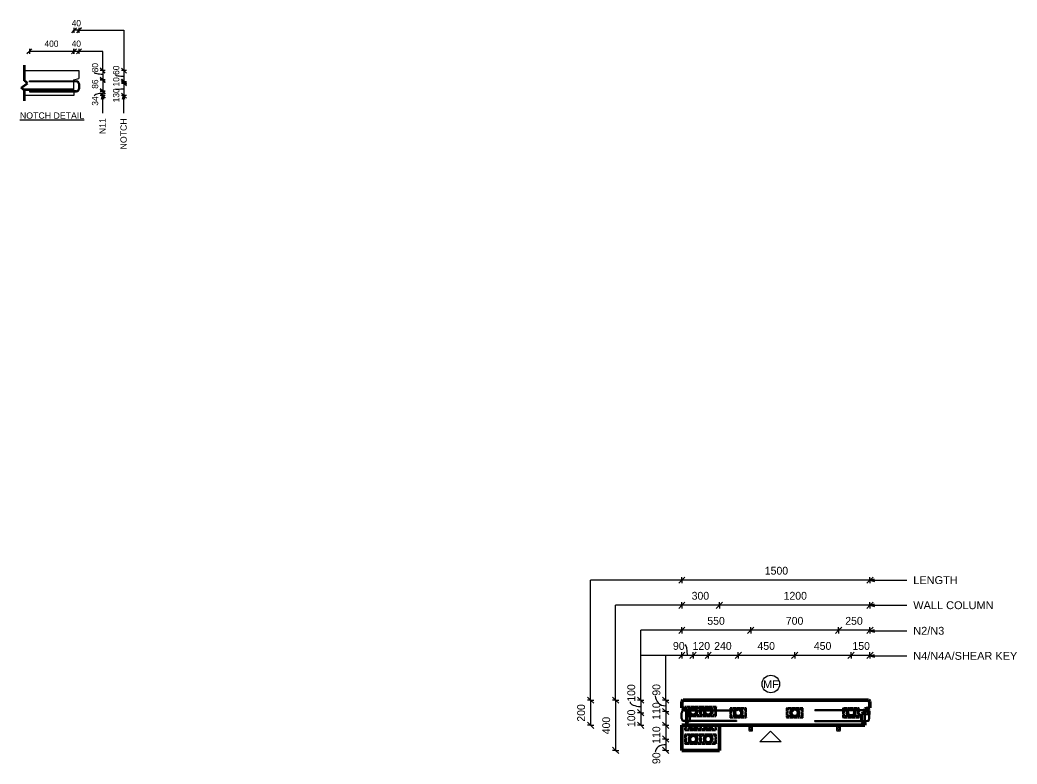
# Model space of a CAD drawing. Header units: millimetres. Extents: x -2992 to 7238, y -2699 to 18539.
# Drawn here: x -2992 to 4960, y 12605 to 18539 of the extents above; entities that cross this region are included whole.
import ezdxf

# ---------------------------------------------------------------- set-up
doc = ezdxf.new("R2010")
doc.units = ezdxf.units.MM
doc.linetypes.add('Dash', pattern=[6.36, 3.18, -3.18])
for name, color, linetype, lineweight in [('A-ANNO-DIMS', 211, 'Continuous', 9), ('A-ANNO-DIMS-25', 211, 'Continuous', 9), ('A-DETL', 90, 'Continuous', 18), ('A-DETL-MBND', 5, 'Continuous', 18), ('A-GENM', 13, 'Continuous', 18), ('A-WALL', 113, 'Continuous', 25), ('A-WALL-HDLN', 110, 'Dash', 25), ('G-ANNO-TEXT', 231, 'Continuous', 9), ('S-RBAR', 171, 'Continuous', 18)]:
    doc.layers.add(name, color=color, linetype=linetype, lineweight=lineweight)
doc.styles.add('Arial', font='arial.ttf', dxfattribs={"height": 50})
doc.styles.add('Arial_2', font='arial.ttf', dxfattribs={"height": 62.5})
doc.styles.add('Nirmala UI Semilight', font='NirmalaS.ttf', dxfattribs={"height": 50})
doc.styles.add('Nirmala UI Semilight_4', font='NirmalaS.ttf', dxfattribs={"height": 62.5})
doc.dimstyles.new('Arrow_Filled_-_2_5_NI_UI_3', dxfattribs={"dimscale": 304.8, "dimtxt": 65.460247, "dimasz": 0.164042, "dimexe": 0.082021, "dimexo": 0.0625, "dimgap": 0.082021, "dimtad": 1, "dimdec": 4, "dimzin": 0, "dimdsep": 46, "dimtxsty": 'Nirmala UI Semilight_4', "dimblk1": 'OBLIQUE', "dimblk2": 'OBLIQUE', "dimsah": 1, "dimcen": 0.09, "dimazin": 0, "dimtfac": 1, "dimtdec": 4, "dimtix": 1, "dimtmove": 0, "dimatfit": 3, "dimfxl": 0.082021, "dimfxlon": 1, "dimtvp": 1, "dimtolj": 1, "dimtzin": 0, "dimarcsym": 2})
doc.dimstyles.new('Arrow_Filled_-_2_5_NI_UI_4', dxfattribs={"dimscale": 304.8, "dimtxt": 65.460247, "dimasz": 0.164042, "dimexe": 0.082021, "dimexo": 0.0625, "dimgap": 0.082021, "dimtad": 1, "dimdec": 4, "dimzin": 0, "dimdsep": 46, "dimtxsty": 'Nirmala UI Semilight_4', "dimblk1": 'OBLIQUE', "dimblk2": 'OBLIQUE', "dimsah": 1, "dimcen": 0.09, "dimazin": 0, "dimtfac": 1, "dimtdec": 4, "dimtix": 1, "dimtmove": 1, "dimatfit": 3, "dimfxl": 0.082021, "dimfxlon": 1, "dimtvp": 1, "dimtolj": 1, "dimtzin": 0, "dimarcsym": 2})
doc.dimstyles.new('Arrow_Filled_-_2_5_NI_UI_5', dxfattribs={"dimscale": 304.8, "dimtxt": 65.460247, "dimasz": 0.164042, "dimexe": 0.082021, "dimexo": 0.0625, "dimgap": 0.082021, "dimtad": 1, "dimdec": 4, "dimzin": 0, "dimdsep": 46, "dimtxsty": 'Nirmala UI Semilight_4', "dimblk1": 'OBLIQUE', "dimblk2": 'OBLIQUE', "dimsah": 1, "dimcen": 0.09, "dimazin": 0, "dimtfac": 1, "dimtdec": 4, "dimtix": 1, "dimtmove": 2, "dimatfit": 3, "dimfxl": 0.082021, "dimfxlon": 1, "dimtvp": 1, "dimtolj": 1, "dimtzin": 0, "dimarcsym": 2})

# ---------------------------------------------------------------- blocks, each defined once
blk = doc.blocks.new('RR spread anchor face based - RR-SA-2_5-200-2134315-Elevation Top2')
at = {"layer": 'A-GENM'}
for p, q in [((15849.6, 12913.8), (15849.6, 12873.8)), ((15857.6, 12884.3), (15857.6, 12890.3)), ((15871.6, 12890.3), (15871.6, 12884.3)), ((15879.6, 12873.8), (15879.6, 12913.8)), ((15849.6, 12873.8), (15852.1, 12868.8)), ((15852.1, 12868.8), (15877.1, 12868.8)), ((15877.1, 12868.8), (15879.6, 12873.8))]:
    blk.add_line(p, q, dxfattribs=at)
for centre, start, end in [((15864.6, 12890.3), 0, 180), ((15864.6, 12884.3), 180, 0)]:
    blk.add_arc(centre, 7, start, end, dxfattribs=at)
blk = doc.blocks.new('RR spread anchor face based - RR-SA-2_5-250-1726823-Elevation Top2')
at = {"layer": 'A-GENM'}
for p, q in [((15990.2, 13028.8), (15939.1, 13028.8)), ((15939.1, 12998.8), (15990.2, 12998.8)), ((16095.8, 13028.8), (16074.6, 13028.8)), ((16074.7, 12998.8), (16106.6, 12998.8)), ((16095.6, 13020.8), (16101.6, 13020.8)), ((16101.6, 13006.8), (16095.6, 13006.8)), ((16112.1, 13028.8), (16109.1, 13028.8)), ((16117.1, 13026.3), (16112.1, 13028.8)), ((16114.6, 13000), (16117.1, 13001.3)), ((16117.1, 13001.3), (16117.1, 13026.3))]:
    blk.add_line(p, q, dxfattribs=at)
for centre, start, end in [((16095.6, 13013.8), 90, 270), ((16101.6, 13013.8), 60, 90), ((16101.6, 13013.8), 270, 314.81359)]:
    blk.add_arc(centre, 7, start, end, dxfattribs=at)
blk = doc.blocks.new('DIMBLOCK8-Elevation Top2')
at = {"layer": 'A-ANNO-DIMS-25'}
for p, q in [((3636.4, 13471.2), (3611.4, 13446.2)), ((3636.4, 13471.2), (3661.4, 13496.2)), ((3636.4, 13471.2), (3636.4, 13496.2)), ((3786.4, 13471.2), (3636.4, 13471.2)), ((3636.4, 13471.2), (3636.4, 13446.2)), ((3786.4, 13471.2), (3761.4, 13446.2)), ((3786.4, 13471.2), (3811.4, 13496.2)), ((3786.4, 13471.2), (3786.4, 13496.2)), ((3786.4, 13471.2), (3786.4, 13446.2))]:
    blk.add_line(p, q, dxfattribs=at)
at = {"layer": 'A-ANNO-DIMS-25', "color": 0, "insert": (3647.1, 13577.8), "char_height": 62.5, "width": 154.248, "attachment_point": 1, "line_spacing_factor": 1.142579, "style": 'Nirmala UI Semilight_4'}
blk.add_mtext('150', dxfattribs=at)
blk = doc.blocks.new('_Oblique')
at = {"color": 0, "linetype": 'ByBlock', "lineweight": -2}
blk.add_line((-0.5, -0.5), (0.5, 0.5), dxfattribs=at)
blk = doc.blocks.new('DIMBLOCK9-Elevation Top2')
at = {"layer": 'A-ANNO-DIMS-25'}
for p, q in [((3186.8, 13471.2), (3161.8, 13446.2)), ((3186.8, 13471.2), (3211.8, 13496.2)), ((3186.8, 13471.2), (3186.8, 13496.2)), ((3636.4, 13471.2), (3186.8, 13471.2)), ((3186.8, 13471.2), (3186.8, 13446.2)), ((3636.4, 13471.2), (3611.4, 13446.2)), ((3636.4, 13471.2), (3661.4, 13496.2)), ((3636.4, 13471.2), (3636.4, 13496.2)), ((3636.4, 13471.2), (3636.4, 13446.2))]:
    blk.add_line(p, q, dxfattribs=at)
at = {"layer": 'A-ANNO-DIMS-25', "color": 0, "insert": (3339.6, 13577.8), "char_height": 62.5, "width": 172.815, "attachment_point": 1, "line_spacing_factor": 1.142579, "style": 'Nirmala UI Semilight_4'}
blk.add_mtext('450', dxfattribs=at)
blk = doc.blocks.new('DIMBLOCK10-Elevation Top2')
at = {"layer": 'A-ANNO-DIMS-25'}
for p, q in [((2736.3, 13471.2), (2711.3, 13446.2)), ((2736.3, 13471.2), (2761.3, 13496.2)), ((2736.3, 13471.2), (2736.3, 13496.2)), ((3186.8, 13471.2), (2736.3, 13471.2)), ((2736.3, 13471.2), (2736.3, 13446.2)), ((3186.8, 13471.2), (3161.8, 13446.2)), ((3186.8, 13471.2), (3211.8, 13496.2)), ((3186.8, 13471.2), (3186.8, 13496.2)), ((3186.8, 13471.2), (3186.8, 13446.2))]:
    blk.add_line(p, q, dxfattribs=at)
at = {"layer": 'A-ANNO-DIMS-25', "color": 0, "insert": (2889.6, 13577.8), "char_height": 62.5, "width": 172.815, "attachment_point": 1, "line_spacing_factor": 1.142579, "style": 'Nirmala UI Semilight_4'}
blk.add_mtext('450', dxfattribs=at)
blk = doc.blocks.new('DIMBLOCK11-Elevation Top2')
at = {"layer": 'A-ANNO-DIMS-25'}
for p, q in [((2496.5, 13471.2), (2471.5, 13446.2)), ((2496.5, 13471.2), (2521.5, 13496.2)), ((2496.5, 13471.2), (2496.5, 13496.2)), ((2736.3, 13471.2), (2496.5, 13471.2)), ((2496.5, 13471.2), (2496.5, 13446.2)), ((2736.3, 13471.2), (2711.3, 13446.2)), ((2736.3, 13471.2), (2761.3, 13496.2)), ((2736.3, 13471.2), (2736.3, 13496.2)), ((2736.3, 13471.2), (2736.3, 13446.2))]:
    blk.add_line(p, q, dxfattribs=at)
at = {"layer": 'A-ANNO-DIMS-25', "color": 0, "insert": (2544.4, 13577.8), "char_height": 62.5, "width": 172.815, "attachment_point": 1, "line_spacing_factor": 1.142579, "style": 'Nirmala UI Semilight_4'}
blk.add_mtext('240', dxfattribs=at)
blk = doc.blocks.new('DIMBLOCK12-Elevation Top2')
at = {"layer": 'A-ANNO-DIMS-25'}
for p, q in [((2376.5, 13471.2), (2351.5, 13446.2)), ((2376.5, 13471.2), (2401.5, 13496.2)), ((2376.5, 13471.2), (2376.5, 13496.2)), ((2496.5, 13471.2), (2376.5, 13471.2)), ((2376.5, 13471.2), (2376.5, 13446.2)), ((2496.5, 13471.2), (2471.5, 13446.2)), ((2496.5, 13471.2), (2521.5, 13496.2)), ((2496.5, 13471.2), (2496.5, 13496.2)), ((2496.5, 13471.2), (2496.5, 13446.2))]:
    blk.add_line(p, q, dxfattribs=at)
at = {"layer": 'A-ANNO-DIMS-25', "color": 0, "insert": (2372.3, 13577.8), "char_height": 62.5, "width": 154.248, "attachment_point": 1, "line_spacing_factor": 1.142579, "style": 'Nirmala UI Semilight_4'}
blk.add_mtext('120', dxfattribs=at)
blk = doc.blocks.new('DIMBLOCK13-Elevation Top2')
at = {"layer": 'A-ANNO-DIMS-25'}
for p, q in [((2286.3, 13471.2), (2261.3, 13446.2)), ((2286.3, 13471.2), (2311.3, 13496.2)), ((2286.3, 13471.2), (2286.3, 13496.2)), ((2376.5, 13471.2), (2286.3, 13471.2)), ((2286.3, 13471.2), (2286.3, 13446.2)), ((2376.5, 13471.2), (2351.5, 13446.2)), ((2376.5, 13471.2), (2401.5, 13496.2)), ((2376.5, 13471.2), (2376.5, 13496.2)), ((2376.5, 13471.2), (2376.5, 13446.2))]:
    blk.add_line(p, q, dxfattribs=at)
blk.add_ellipse((2311, 13471.2), major_axis=(0, 84.5), ratio=0.241751, start_param=4.712389, end_param=6.283185, dxfattribs=at)
at = {"layer": 'A-ANNO-DIMS-25', "color": 0, "insert": (2215.8, 13577.8), "char_height": 62.5, "width": 114.258, "attachment_point": 1, "line_spacing_factor": 1.142579, "style": 'Nirmala UI Semilight_4'}
blk.add_mtext('90', dxfattribs=at)
blk = doc.blocks.new('DIMBLOCK14-Elevation Top2')
at = {"layer": 'A-ANNO-DIMS-25'}
for p, q in [((3536.4, 13671.2), (3561.4, 13696.2)), ((3536.4, 13671.2), (3536.4, 13696.2)), ((3786.4, 13671.2), (3811.4, 13696.2)), ((3786.4, 13671.2), (3786.4, 13696.2)), ((3536.4, 13671.2), (3511.4, 13646.2)), ((3786.4, 13671.2), (3536.4, 13671.2)), ((3536.4, 13671.2), (3536.4, 13646.2)), ((3786.4, 13671.2), (3761.4, 13646.2)), ((3786.4, 13671.2), (3786.4, 13646.2))]:
    blk.add_line(p, q, dxfattribs=at)
at = {"layer": 'A-ANNO-DIMS-25', "color": 0, "insert": (3590, 13777.8), "char_height": 62.5, "width": 171.387, "attachment_point": 1, "line_spacing_factor": 1.142579, "style": 'Nirmala UI Semilight_4'}
blk.add_mtext('250', dxfattribs=at)
blk = doc.blocks.new('DIMBLOCK15-Elevation Top2')
at = {"layer": 'A-ANNO-DIMS-25'}
for p, q in [((2836.4, 13671.2), (2861.4, 13696.2)), ((2836.4, 13671.2), (2836.4, 13696.2)), ((3536.4, 13671.2), (3561.4, 13696.2)), ((3536.4, 13671.2), (3536.4, 13696.2)), ((2836.4, 13671.2), (2811.4, 13646.2)), ((3536.4, 13671.2), (2836.4, 13671.2)), ((2836.4, 13671.2), (2836.4, 13646.2)), ((3536.4, 13671.2), (3511.4, 13646.2)), ((3536.4, 13671.2), (3536.4, 13646.2))]:
    blk.add_line(p, q, dxfattribs=at)
at = {"layer": 'A-ANNO-DIMS-25', "color": 0, "insert": (3116.2, 13777.8), "char_height": 62.5, "width": 168.53, "attachment_point": 1, "line_spacing_factor": 1.142579, "style": 'Nirmala UI Semilight_4'}
blk.add_mtext('700', dxfattribs=at)
blk = doc.blocks.new('DIMBLOCK16-Elevation Top2')
at = {"layer": 'A-ANNO-DIMS-25'}
for p, q in [((2286.3, 13671.2), (2311.3, 13696.2)), ((2286.3, 13671.2), (2286.3, 13696.2)), ((2836.4, 13671.2), (2861.4, 13696.2)), ((2836.4, 13671.2), (2836.4, 13696.2)), ((2286.3, 13671.2), (2261.3, 13646.2)), ((2836.4, 13671.2), (2286.3, 13671.2)), ((2286.3, 13671.2), (2286.3, 13646.2)), ((2836.4, 13671.2), (2811.4, 13646.2)), ((2836.4, 13671.2), (2836.4, 13646.2))]:
    blk.add_line(p, q, dxfattribs=at)
at = {"layer": 'A-ANNO-DIMS-25', "color": 0, "insert": (2489.9, 13777.8), "char_height": 62.5, "width": 171.387, "attachment_point": 1, "line_spacing_factor": 1.142579, "style": 'Nirmala UI Semilight_4'}
blk.add_mtext('550', dxfattribs=at)
blk = doc.blocks.new('DIMBLOCK17-Elevation Top2')
at = {"layer": 'A-ANNO-DIMS-25'}
for p, q in [((1958.6, 13113.8), (1933.6, 13138.8)), ((1958.6, 13113.8), (1933.6, 13113.8)), ((1958.6, 13113.8), (1958.6, 13013.8)), ((1958.6, 13113.8), (1983.6, 13088.8)), ((1958.6, 13113.8), (1983.6, 13113.8)), ((1958.6, 13013.8), (1933.6, 13038.8)), ((1958.6, 13013.8), (1933.6, 13013.8)), ((1958.6, 13013.8), (1983.6, 12988.8)), ((1958.6, 13013.8), (1983.6, 13013.8))]:
    blk.add_line(p, q, dxfattribs=at)
blk.add_ellipse((1958.6, 13101.7), major_axis=(84.5, 0), ratio=0.448553, start_param=3.141593, end_param=4.712389, dxfattribs=at)
at = {"layer": 'A-ANNO-DIMS-25', "color": 0, "insert": (1852, 13101.7), "char_height": 62.5, "width": 154.248, "attachment_point": 1, "rotation": 90, "line_spacing_factor": 1.142579, "style": 'Nirmala UI Semilight_4'}
blk.add_mtext('100', dxfattribs=at)
blk = doc.blocks.new('DIMBLOCK18-Elevation Top2')
at = {"layer": 'A-ANNO-DIMS-25'}
for p, q in [((1958.6, 13013.8), (1933.6, 13038.8)), ((1958.6, 13013.8), (1933.6, 13013.8)), ((1958.6, 13013.8), (1958.6, 12913.8)), ((1958.6, 13013.8), (1983.6, 12988.8)), ((1958.6, 13013.8), (1983.6, 13013.8)), ((1958.6, 12913.8), (1933.6, 12938.8)), ((1958.6, 12913.8), (1933.6, 12913.8)), ((1958.6, 12913.8), (1983.6, 12888.8)), ((1958.6, 12913.8), (1983.6, 12913.8))]:
    blk.add_line(p, q, dxfattribs=at)
at = {"layer": 'A-ANNO-DIMS-25', "color": 0, "insert": (1852, 12899.5), "char_height": 62.5, "width": 154.248, "attachment_point": 1, "rotation": 90, "line_spacing_factor": 1.142579, "style": 'Nirmala UI Semilight_4'}
blk.add_mtext('100', dxfattribs=at)
blk = doc.blocks.new('DIMBLOCK19-Elevation Top2')
at = {"layer": 'A-ANNO-DIMS-25'}
for p, q in [((2158.6, 13113.8), (2133.6, 13138.8)), ((2158.6, 13113.8), (2133.6, 13113.8)), ((2158.6, 13023.7), (2133.6, 13048.7)), ((2158.6, 13113.8), (2158.6, 13023.7)), ((2158.6, 13113.8), (2183.6, 13088.8)), ((2158.6, 13113.8), (2183.6, 13113.8)), ((2158.6, 13023.7), (2133.6, 13023.7)), ((2158.6, 13023.7), (2183.6, 12998.7)), ((2158.6, 13023.7), (2183.6, 13023.7))]:
    blk.add_line(p, q, dxfattribs=at)
blk.add_ellipse((2158.6, 13149.5), major_axis=(84.5, 0), ratio=0.955053, start_param=3.141593, end_param=4.712389, dxfattribs=at)
at = {"layer": 'A-ANNO-DIMS-25', "color": 0, "insert": (2052, 13149.5), "char_height": 62.5, "width": 114.258, "attachment_point": 1, "rotation": 90, "line_spacing_factor": 1.142579, "style": 'Nirmala UI Semilight_4'}
blk.add_mtext('90', dxfattribs=at)
blk = doc.blocks.new('DIMBLOCK20-Elevation Top2')
at = {"layer": 'A-ANNO-DIMS-25'}
for p, q in [((2158.6, 13023.7), (2133.6, 13048.7)), ((2158.6, 13023.7), (2133.6, 13023.7)), ((2158.6, 13023.7), (2158.6, 12913.6)), ((2158.6, 13023.7), (2183.6, 12998.7)), ((2158.6, 13023.7), (2183.6, 13023.7)), ((2158.6, 12913.6), (2133.6, 12938.6)), ((2158.6, 12913.6), (2133.6, 12913.6)), ((2158.6, 12913.6), (2183.6, 12888.6)), ((2158.6, 12913.6), (2183.6, 12913.6))]:
    blk.add_line(p, q, dxfattribs=at)
at = {"layer": 'A-ANNO-DIMS-25', "color": 0, "insert": (2052, 12957.2), "char_height": 62.5, "width": 137.109, "attachment_point": 1, "rotation": 90, "line_spacing_factor": 1.142579, "style": 'Nirmala UI Semilight_4'}
blk.add_mtext('110', dxfattribs=at)
blk = doc.blocks.new('DIMBLOCK21-Elevation Top2')
at = {"layer": 'A-ANNO-DIMS-25'}
for p, q in [((2158.6, 12913.6), (2133.6, 12938.6)), ((2158.6, 12913.6), (2133.6, 12913.6)), ((2158.6, 12913.6), (2158.6, 12803.7)), ((2158.6, 12913.6), (2183.6, 12888.6)), ((2158.6, 12913.6), (2183.6, 12913.6)), ((2158.6, 12803.7), (2133.6, 12828.7)), ((2158.6, 12803.7), (2133.6, 12803.7)), ((2158.6, 12803.7), (2183.6, 12778.7)), ((2158.6, 12803.7), (2183.6, 12803.7))]:
    blk.add_line(p, q, dxfattribs=at)
at = {"layer": 'A-ANNO-DIMS-25', "color": 0, "insert": (2052, 12766), "char_height": 62.5, "width": 137.109, "attachment_point": 1, "rotation": 90, "line_spacing_factor": 1.142579, "style": 'Nirmala UI Semilight_4'}
blk.add_mtext('110', dxfattribs=at)
blk = doc.blocks.new('DIMBLOCK22-Elevation Top2')
at = {"layer": 'A-ANNO-DIMS-25'}
for p, q in [((2158.6, 12803.7), (2133.6, 12828.7)), ((2158.6, 12803.7), (2133.6, 12803.7)), ((2158.6, 12803.7), (2158.6, 12713.8)), ((2158.6, 12803.7), (2183.6, 12778.7)), ((2158.6, 12803.7), (2183.6, 12803.7)), ((2158.6, 12713.8), (2133.6, 12738.8)), ((2158.6, 12713.8), (2133.6, 12713.8)), ((2158.6, 12713.8), (2183.6, 12688.8)), ((2158.6, 12713.8), (2183.6, 12713.8))]:
    blk.add_line(p, q, dxfattribs=at)
blk.add_ellipse((2158.6, 12699.7), major_axis=(84.5, 0), ratio=0.698435, start_param=1.570796, end_param=3.141593, dxfattribs=at)
at = {"layer": 'A-ANNO-DIMS-25', "color": 0, "insert": (2052, 12604.5), "char_height": 62.5, "width": 114.258, "attachment_point": 1, "rotation": 90, "line_spacing_factor": 1.142579, "style": 'Nirmala UI Semilight_4'}
blk.add_mtext('90', dxfattribs=at)
blk = doc.blocks.new('DIMBLOCK23-Elevation Top2')
at = {"layer": 'A-ANNO-DIMS-25'}
for p, q in [((2586.3, 13871.2), (2561.3, 13846.2)), ((2586.3, 13871.2), (2611.3, 13896.2)), ((2586.3, 13871.2), (2586.3, 13896.2)), ((3786.4, 13871.2), (2586.3, 13871.2)), ((2586.3, 13871.2), (2586.3, 13846.2)), ((3786.4, 13871.2), (3761.4, 13846.2)), ((3786.4, 13871.2), (3811.4, 13896.2)), ((3786.4, 13871.2), (3786.4, 13896.2)), ((3786.4, 13871.2), (3786.4, 13846.2))]:
    blk.add_line(p, q, dxfattribs=at)
at = {"layer": 'A-ANNO-DIMS-25', "color": 0, "insert": (3098.3, 13977.8), "char_height": 62.5, "width": 211.377, "attachment_point": 1, "line_spacing_factor": 1.142579, "style": 'Nirmala UI Semilight_4'}
blk.add_mtext('1200', dxfattribs=at)
blk = doc.blocks.new('DIMBLOCK24-Elevation Top2')
at = {"layer": 'A-ANNO-DIMS-25'}
for p, q in [((2286.3, 13871.2), (2261.3, 13846.2)), ((2286.3, 13871.2), (2311.3, 13896.2)), ((2286.3, 13871.2), (2286.3, 13896.2)), ((2586.3, 13871.2), (2286.3, 13871.2)), ((2286.3, 13871.2), (2286.3, 13846.2)), ((2586.3, 13871.2), (2561.3, 13846.2)), ((2586.3, 13871.2), (2611.3, 13896.2)), ((2586.3, 13871.2), (2586.3, 13896.2)), ((2586.3, 13871.2), (2586.3, 13846.2))]:
    blk.add_line(p, q, dxfattribs=at)
at = {"layer": 'A-ANNO-DIMS-25', "color": 0, "insert": (2364.9, 13977.8), "char_height": 62.5, "width": 171.387, "attachment_point": 1, "line_spacing_factor": 1.142579, "style": 'Nirmala UI Semilight_4'}
blk.add_mtext('300', dxfattribs=at)
blk = doc.blocks.new('DIMBLOCK25-Elevation Top2')
at = {"layer": 'A-ANNO-DIMS-25'}
for p, q in [((1758.6, 13113.8), (1733.6, 13138.8)), ((1758.6, 13113.8), (1733.6, 13113.8)), ((1758.6, 13113.8), (1758.6, 12713.8)), ((1758.6, 13113.8), (1783.6, 13088.8)), ((1758.6, 13113.8), (1783.6, 13113.8)), ((1758.6, 12713.8), (1733.6, 12738.8)), ((1758.6, 12713.8), (1733.6, 12713.8)), ((1758.6, 12713.8), (1783.6, 12688.8)), ((1758.6, 12713.8), (1783.6, 12713.8))]:
    blk.add_line(p, q, dxfattribs=at)
at = {"layer": 'A-ANNO-DIMS-25', "color": 0, "insert": (1652, 12841.8), "char_height": 62.5, "width": 172.815, "attachment_point": 1, "rotation": 90, "line_spacing_factor": 1.142579, "style": 'Nirmala UI Semilight_4'}
blk.add_mtext('400', dxfattribs=at)
blk = doc.blocks.new('DIMBLOCK26-Elevation Top2')
at = {"layer": 'A-ANNO-DIMS-25'}
for p, q in [((2286.3, 14071.2), (2311.3, 14096.2)), ((2286.3, 14071.2), (2286.3, 14096.2)), ((3786.4, 14071.2), (3811.4, 14096.2)), ((3786.4, 14071.2), (3786.4, 14096.2)), ((2286.3, 14071.2), (2261.3, 14046.2)), ((3786.4, 14071.2), (2286.3, 14071.2)), ((2286.3, 14071.2), (2286.3, 14046.2)), ((3786.4, 14071.2), (3761.4, 14046.2)), ((3786.4, 14071.2), (3786.4, 14046.2))]:
    blk.add_line(p, q, dxfattribs=at)
at = {"layer": 'A-ANNO-DIMS-25', "color": 0, "insert": (2948.3, 14177.8), "char_height": 62.5, "width": 211.377, "attachment_point": 1, "line_spacing_factor": 1.142579, "style": 'Nirmala UI Semilight_4'}
blk.add_mtext('1500', dxfattribs=at)
blk = doc.blocks.new('DIMBLOCK27-Elevation Top2')
at = {"layer": 'A-ANNO-DIMS-25'}
for p, q in [((1558.6, 13113.8), (1533.6, 13138.8)), ((1558.6, 13113.8), (1533.6, 13113.8)), ((1558.6, 13113.8), (1558.6, 12913.8)), ((1558.6, 13113.8), (1583.6, 13088.8)), ((1558.6, 13113.8), (1583.6, 13113.8)), ((1558.6, 12913.8), (1533.6, 12938.8)), ((1558.6, 12913.8), (1533.6, 12913.8)), ((1558.6, 12913.8), (1583.6, 12888.8)), ((1558.6, 12913.8), (1583.6, 12913.8))]:
    blk.add_line(p, q, dxfattribs=at)
at = {"layer": 'A-ANNO-DIMS-25', "color": 0, "insert": (1452, 12942.4), "char_height": 62.5, "width": 171.387, "attachment_point": 1, "rotation": 90, "line_spacing_factor": 1.142579, "style": 'Nirmala UI Semilight_4'}
blk.add_mtext('200', dxfattribs=at)

msp = doc.modelspace()

# ---------------------------------------------------------------- linework, layer by layer
at = {"layer": 'A-DETL', "color": 7}
for p, q in [((-2561.19617, 18456.10216), (-2581.19617, 18436.10216)), ((-2561.19617, 18456.10216), (-2541.19617, 18476.10216)), ((-2561.19617, 18476.10216), (-2561.19617, 18456.10216)), ((-2521.19617, 18456.10216), (-2561.19617, 18456.10216)), ((-2561.19617, 18456.10216), (-2561.19617, 18436.10216)), ((-2521.19617, 18456.10216), (-2541.19617, 18436.10216)), ((-2501.19617, 18476.10216), (-2521.19617, 18456.10216)), ((-2521.19617, 18476.10216), (-2521.19617, 18456.10216)), ((-2521.19617, 18456.10216), (-2521.19617, 18436.10216)), ((-2521.19617, 18456.10216), (-2162.94801, 18456.10216)), ((-2162.94801, 18456.10216), (-2162.94801, 18135.4305)), ((-2917.19617, 18307.54776), (-2917.19617, 18287.54776)), ((-2917.19617, 18287.54776), (-2897.19617, 18307.54776)), ((-2561.19617, 18287.54776), (-2561.19617, 18307.54776)), ((-2561.19617, 18307.54776), (-2561.19617, 18287.54776)), ((-2561.19617, 18287.54776), (-2541.19617, 18307.54776)), ((-2541.19617, 18307.54776), (-2561.19617, 18287.54776)), ((-2521.19617, 18307.54776), (-2521.19617, 18287.54776)), ((-2521.19617, 18287.54776), (-2501.19617, 18307.54776)), ((-2917.19617, 18287.54776), (-2937.19617, 18267.54776)), ((-2561.19617, 18287.54776), (-2917.19617, 18287.54776)), ((-2917.19617, 18287.54776), (-2917.19617, 18267.54776)), ((-2561.19617, 18287.54776), (-2581.19617, 18267.54776)), ((-2581.19617, 18267.54776), (-2561.19617, 18287.54776)), ((-2521.19617, 18287.54776), (-2561.19617, 18287.54776)), ((-2561.19617, 18287.54776), (-2561.19617, 18267.54776)), ((-2561.19617, 18267.54776), (-2561.19617, 18287.54776)), ((-2541.19617, 18267.54776), (-2521.19617, 18287.54776)), ((-2521.19617, 18287.54776), (-2521.19617, 18267.54776)), ((-2331.29081, 18287.54776), (-2521.19617, 18287.54776)), ((-2331.29081, 18135.4305), (-2331.29081, 18287.54776)), ((-2956.19617, 18135.4305), (-2521.19617, 18135.4305)), ((-2521.19617, 18135.4305), (-2521.19617, 18070.4305)), ((-2331.29081, 18135.4305), (-2351.29081, 18155.4305)), ((-2331.29081, 18135.4305), (-2351.29081, 18135.4305)), ((-2311.29081, 18115.4305), (-2331.29081, 18135.4305)), ((-2331.29081, 18135.4305), (-2331.29081, 18060.56257)), ((-2311.29081, 18135.4305), (-2331.29081, 18135.4305)), ((-2162.94801, 18135.4305), (-2182.94801, 18155.4305)), ((-2162.94801, 18135.4305), (-2182.94801, 18135.4305)), ((-2142.94801, 18115.4305), (-2162.94801, 18135.4305)), ((-2162.94801, 18135.4305), (-2162.94801, 18045.4305)), ((-2142.94801, 18135.4305), (-2162.94801, 18135.4305)), ((-2917.19617, 18044.06257), (-2917.19617, 18052.06257)), ((-2917.19617, 18052.06257), (-2541.19617, 18052.06257)), ((-2561.19617, 18060.4305), (-2521.19617, 18070.4305)), ((-2561.19617, 17973.4305), (-2561.19617, 18060.4305)), ((-2331.29081, 18060.56257), (-2351.29081, 18080.56257)), ((-2351.29081, 18080.56257), (-2331.29081, 18060.56257)), ((-2331.29081, 18060.56257), (-2351.29081, 18060.56257)), ((-2351.29081, 18060.56257), (-2331.29081, 18060.56257)), ((-2331.29081, 18060.56257), (-2311.29081, 18060.56257)), ((-2311.29081, 18060.56257), (-2331.29081, 18060.56257)), ((-2331.29081, 18060.56257), (-2311.29081, 18040.56257)), ((-2311.29081, 18040.56257), (-2331.29081, 18060.56257)), ((-2331.29081, 18060.56257), (-2331.29081, 17969.4305)), ((-2162.94801, 18045.4305), (-2182.94801, 18065.4305)), ((-2182.94801, 18065.4305), (-2162.94801, 18045.4305)), ((-2162.94801, 18035.4305), (-2182.94801, 18055.4305)), ((-2182.94801, 18055.4305), (-2162.94801, 18035.4305)), ((-2561.19617, 17985.55017), (-2967.15573, 17985.55017)), ((-2561.19617, 17975.55017), (-2956.19617, 17975.55017)), ((-2541.19617, 18044.06257), (-2917.19617, 18044.06257)), ((-2541.19617, 17973.4305), (-2917.19617, 17973.4305)), ((-2917.19617, 17973.4305), (-2917.19617, 17965.4305)), ((-2525.19617, 18028.06257), (-2525.19617, 17989.4305)), ((-2517.19617, 18028.06257), (-2517.19617, 17989.4305)), ((-2331.29081, 17969.4305), (-2351.29081, 17989.4305)), ((-2351.29081, 17989.4305), (-2331.29081, 17969.4305)), ((-2162.94801, 18045.4305), (-2182.94801, 18045.4305)), ((-2182.94801, 18045.4305), (-2162.94801, 18045.4305)), ((-2162.94801, 18035.4305), (-2182.94801, 18035.4305)), ((-2182.94801, 18035.4305), (-2162.94801, 18035.4305)), ((-2162.94801, 18045.4305), (-2142.94801, 18045.4305)), ((-2142.94801, 18045.4305), (-2162.94801, 18045.4305)), ((-2162.94801, 18045.4305), (-2142.94801, 18025.4305)), ((-2142.94801, 18025.4305), (-2162.94801, 18045.4305)), ((-2162.94801, 18045.4305), (-2162.94801, 18035.4305)), ((-2162.94801, 18035.4305), (-2142.94801, 18035.4305)), ((-2142.94801, 18035.4305), (-2162.94801, 18035.4305)), ((-2162.94801, 18035.4305), (-2142.94801, 18015.4305)), ((-2142.94801, 18015.4305), (-2162.94801, 18035.4305)), ((-2162.94801, 18035.4305), (-2162.94801, 17935.4305)), ((-2561.19617, 17935.4305), (-2956.19617, 17935.4305)), ((-2917.19617, 17965.4305), (-2541.19617, 17965.4305)), ((-2561.19617, 17965.4305), (-2561.19617, 17935.4305)), ((-2331.29081, 17969.4305), (-2351.29081, 17969.4305)), ((-2351.29081, 17969.4305), (-2331.29081, 17969.4305)), ((-2331.29081, 17935.4305), (-2351.29081, 17955.4305)), ((-2331.29081, 17935.4305), (-2351.29081, 17935.4305)), ((-2342.2577, 17906.51119), (-2334.21922, 17936.51119)), ((-2334.21922, 17936.51119), (-2334.21922, 17795.96958)), ((-2334.21922, 17936.51119), (-2326.18075, 17906.51119)), ((-2331.29081, 17969.4305), (-2311.29081, 17969.4305)), ((-2311.29081, 17969.4305), (-2331.29081, 17969.4305)), ((-2331.29081, 17969.4305), (-2311.29081, 17949.4305)), ((-2311.29081, 17949.4305), (-2331.29081, 17969.4305)), ((-2331.29081, 17969.4305), (-2331.29081, 17935.4305)), ((-2311.29081, 17935.4305), (-2331.29081, 17935.4305)), ((-2331.29081, 17935.4305), (-2311.29081, 17915.4305)), ((-2162.94801, 17935.4305), (-2182.94801, 17955.4305)), ((-2162.94801, 17935.4305), (-2182.94801, 17935.4305)), ((-2173.91489, 17906.51119), (-2165.87642, 17936.51119)), ((-2165.87642, 17936.51119), (-2165.87642, 17795.96958)), ((-2165.87642, 17936.51119), (-2157.83794, 17906.51119)), ((-2142.94801, 17935.4305), (-2162.94801, 17935.4305)), ((-2162.94801, 17935.4305), (-2142.94801, 17915.4305)), ((-2334.21922, 17795.96958), (-2334.21922, 17794.56958)), ((-2165.87642, 17795.96958), (-2165.87642, 17794.67791))]:
    msp.add_line(p, q, dxfattribs=at)
at = {"layer": 'A-DETL', "color": 250, "lineweight": 35}
for p, q in [((-2956.19617, 18053.5305), (-2956.19617, 18177.54776)), ((-2930.79617, 18034.4805), (-2956.19617, 18053.5305)), ((-2981.59617, 17996.3805), (-2930.79617, 18034.4805)), ((-2956.19617, 17977.3305), (-2981.59617, 17996.3805)), ((-2956.19617, 17892.3305), (-2956.19617, 17977.3305))]:
    msp.add_line(p, q, dxfattribs=at)
at = {"layer": 'A-DETL', "color": 7}
for centre, radius, start, end in [((-2541.19617, 18028.06257), 24, 0, 90), ((-2541.19617, 18028.06257), 16, 0, 90), ((-2541.19617, 17989.4305), 16, 270, 0), ((-2541.19617, 17989.4305), 24, 270, 0)]:
    msp.add_arc(centre, radius, start, end, dxfattribs=at)
for centre, ratio, start_param, end_param in [((-2331.29081, 18120.89979), 0.2093446084, 3.1415926536, 4.7123889804), ((-2162.94801, 18100.51088), 0.149101642, 3.1415926536, 4.7123889804), ((-2162.94801, 17984.53679), 0.0132191917, 1.5707963268, 3.1415926536), ((-2331.29081, 17931.76408), 0.305682633, 1.5707963268, 3.1415926536)]:
    msp.add_ellipse(centre, major_axis=(67.60745, 0), ratio=ratio, start_param=start_param, end_param=end_param, dxfattribs=at)
at = {"layer": 'A-DETL-MBND'}
for p, q in [((1558.56498, 13113.80383), (1558.56498, 14071.23454)), ((2286.31013, 14071.23454), (1558.56498, 14071.23454)), ((1758.56498, 13113.80383), (1758.56498, 13871.23454)), ((2286.31013, 13871.23454), (1758.56498, 13871.23454)), ((1958.56498, 13113.80383), (1958.56498, 13671.23454)), ((2286.31013, 13671.23454), (1958.56498, 13671.23454)), ((2286.31013, 13471.23454), (1958.56498, 13471.23454)), ((2158.56498, 13113.80383), (2158.56498, 13471.23454)), ((2908.7086, 12781.4035), (2993.56141, 12866.25632)), ((2993.56141, 12866.25632), (3078.41423, 12781.4035)), ((3078.41423, 12781.4035), (2908.7086, 12781.4035))]:
    msp.add_line(p, q, dxfattribs=at)
msp.add_circle((2996.58923, 13242.89407), 70, dxfattribs=at)
at = {"layer": 'A-WALL', "lineweight": 50}
for p, q in [((2296.25548, 13113.80383), (2286.31013, 13103.85848)), ((2286.31013, 13103.85848), (2286.31013, 13053.80383)), ((2286.31013, 13053.80383), (2326.31013, 13043.80383)), ((3776.37786, 13113.80383), (2296.25548, 13113.80383)), ((2326.31013, 13043.80383), (2326.31013, 13037.80383)), ((3746.38044, 13043.80383), (3786.38044, 13053.80383)), ((3746.38044, 13037.80383), (3746.38044, 13043.80383)), ((3786.38044, 13103.80125), (3776.37786, 13113.80383)), ((3786.38044, 13053.80383), (3786.38044, 13103.80125)), ((2326.31013, 13029.80383), (2326.31013, 12951.67529)), ((3721.31217, 13003.80383), (3746.38044, 13013.83114)), ((3721.31217, 12951.67529), (3721.31217, 13003.80383)), ((3746.38044, 13013.83114), (3746.38044, 13029.80383)), ((3746.38044, 12913.80383), (2286.31013, 12913.80383)), ((2286.31013, 12913.80383), (2286.31013, 12713.80383)), ((2326.31013, 12943.67529), (2326.31013, 12913.80383)), ((2586.31217, 12713.80383), (2586.31217, 12913.80383)), ((3746.38044, 12933.77652), (3721.63351, 12943.67529)), ((3746.38044, 12913.80383), (3746.38044, 12933.77652)), ((2286.31013, 12713.80383), (2586.31217, 12713.80383))]:
    msp.add_line(p, q, dxfattribs=at)
at = {"layer": 'A-WALL'}
for p, q in [((3746.38044, 13013.80383), (3746.38044, 12951.67529)), ((3746.38044, 12943.67529), (3746.38044, 12933.80383))]:
    msp.add_line(p, q, dxfattribs=at)
at = {"layer": 'A-WALL', "lineweight": 50}
for centre, start, end in [((2376.52584, 13023.80383), 90, 151.820598219), ((2376.52584, 13023.80383), 28.179401781, 90), ((2496.52584, 13023.80383), 90, 151.820598219), ((2496.52584, 13023.80383), 28.179401781, 90), ((2736.33257, 13013.80383), 90, 126), ((2736.33257, 13013.80383), 270, 90), ((3186.78044, 13013.80383), 90, 270), ((3186.78044, 13013.80383), 270, 90), ((3636.38044, 13013.80383), 90, 126), ((3636.38044, 13013.80383), 54, 90), ((2376.52584, 13023.80383), 168.350155281, 270), ((2376.52584, 13023.80383), 270, 11.649844719), ((2496.52584, 13023.80383), 168.350155281, 270), ((2496.52584, 13023.80383), 270, 11.649844719), ((2736.33257, 13013.80383), 147.515947435, 270), ((3636.38044, 13013.80383), 147.515947435, 270), ((3636.38044, 13013.80383), 270, 32.484052565), ((2376.31013, 12913.61633), 179.641899047, 180), ((2376.31013, 12913.61633), 180, 0), ((2376.31013, 12913.61633), 0, 0.358100953), ((2496.52584, 12913.80383), 180, 270), ((2496.52584, 12913.80383), 270, 0), ((2376.52584, 12803.80383), 90, 270), ((2376.52584, 12803.80383), 270, 90), ((2496.52584, 12803.80383), 90, 270), ((2496.52584, 12803.80383), 270, 90)]:
    msp.add_arc(centre, 30, start, end, dxfattribs=at)
at = {"layer": 'A-WALL-HDLN'}
for p, q in [((2561.31247, 13061.24456), (2311.31247, 13061.24456)), ((2311.31247, 13061.24456), (2311.31247, 13047.60438)), ((2321.31247, 13051.24456), (2311.31247, 13061.24456)), ((2364.40122, 13051.24456), (2321.31247, 13051.24456)), ((2321.31247, 13045.10438), (2321.31247, 13051.24456)), ((2431.31247, 13051.24456), (2388.65046, 13051.24456)), ((2436.31247, 13056.24456), (2431.31247, 13051.24456)), ((2431.31247, 13051.24456), (2431.31247, 13037.80383)), ((2436.31247, 13037.80383), (2436.31247, 13056.24456)), ((2436.31247, 13056.24456), (2441.31247, 13051.24456)), ((2441.31247, 13051.24456), (2484.40122, 13051.24456)), ((2441.31247, 13037.80383), (2441.31247, 13051.24456)), ((2508.65046, 13051.24456), (2551.31247, 13051.24456)), ((2561.31247, 13061.24456), (2551.31247, 13051.24456)), ((2551.31247, 13051.24456), (2551.31247, 13037.80383)), ((2561.31247, 13037.80383), (2561.31247, 13061.24456)), ((2800.90319, 13051.30383), (2670.90319, 13051.30383)), ((2670.90319, 13051.30383), (2670.90319, 13037.80383)), ((2670.90319, 13051.30383), (2680.90319, 13041.30383)), ((2800.90319, 13051.30383), (2790.90319, 13041.30383)), ((2800.90319, 12976.30383), (2800.90319, 13051.30383)), ((3251.31217, 13051.30383), (3121.31217, 13051.30383)), ((3121.31217, 13051.30383), (3121.31217, 12976.30383)), ((3121.31217, 13051.30383), (3131.31217, 13041.30383)), ((3251.31217, 13051.30383), (3241.31217, 13041.30383)), ((3251.31217, 12976.30383), (3251.31217, 13051.30383)), ((3701.31217, 13051.30383), (3571.31217, 13051.30383)), ((3571.31217, 13051.30383), (3571.31217, 13037.80383)), ((3571.31217, 13051.30383), (3581.31217, 13041.30383)), ((3701.31217, 13051.30383), (3691.31217, 13041.30383)), ((3701.31217, 13037.80383), (3701.31217, 13051.30383)), ((2326.31413, 13013.80482), (2351.31413, 13003.80482)), ((2326.35974, 12996.24456), (2351.26256, 12996.24456)), ((2326.35974, 12986.24456), (2351.26256, 12986.24456)), ((2351.31413, 13003.80482), (2351.31413, 12951.67529)), ((2351.36178, 12996.24456), (2364.67314, 12996.24456)), ((2351.36178, 12986.24456), (2561.31247, 12986.24456)), ((2388.37854, 12996.24456), (2431.31247, 12996.24456)), ((2431.31247, 13029.80383), (2431.31247, 12996.24456)), ((2431.31247, 12996.24456), (2436.31247, 12991.24456)), ((2436.31247, 12991.24456), (2436.31247, 13029.80383)), ((2436.31247, 12991.24456), (2441.31247, 12996.24456)), ((2441.31247, 12996.24456), (2441.31247, 13029.80383)), ((2484.67314, 12996.24456), (2441.31247, 12996.24456)), ((2551.31247, 12996.24456), (2508.37854, 12996.24456)), ((2551.31247, 13029.80383), (2551.31247, 12996.24456)), ((2551.31247, 12996.24456), (2561.31247, 12986.24456)), ((2561.31247, 12986.24456), (2561.31247, 13029.80383)), ((2670.90319, 13029.80383), (2670.90319, 12976.30383)), ((2670.90319, 12976.30383), (2680.90319, 12986.30383)), ((2670.90319, 12976.30383), (2800.90319, 12976.30383)), ((2680.90319, 13041.30383), (2724.34299, 13041.30383)), ((2680.90319, 13037.80383), (2680.90319, 13041.30383)), ((2680.90319, 12986.30383), (2680.90319, 13029.80383)), ((2724.34299, 12986.30383), (2680.90319, 12986.30383)), ((2748.32215, 13041.30383), (2790.90319, 13041.30383)), ((2790.90319, 12986.30383), (2748.32215, 12986.30383)), ((2790.90319, 13041.30383), (2790.90319, 12986.30383)), ((2790.90319, 12986.30383), (2800.90319, 12976.30383)), ((3121.31217, 12976.30383), (3131.31217, 12986.30383)), ((3121.31217, 12976.30383), (3251.31217, 12976.30383)), ((3131.31217, 13041.30383), (3174.79086, 13041.30383)), ((3131.31217, 12986.30383), (3131.31217, 13041.30383)), ((3174.79086, 12986.30383), (3131.31217, 12986.30383)), ((3198.77002, 13041.30383), (3241.31217, 13041.30383)), ((3241.31217, 12986.30383), (3198.77002, 12986.30383)), ((3241.31217, 13041.30383), (3241.31217, 12986.30383)), ((3241.31217, 12986.30383), (3251.31217, 12976.30383)), ((3571.31217, 13029.80383), (3571.31217, 12976.30383)), ((3571.31217, 12976.30383), (3581.31217, 12986.30383)), ((3571.31217, 12976.30383), (3701.31217, 12976.30383)), ((3581.31217, 13041.30383), (3624.39086, 13041.30383)), ((3581.31217, 13037.80383), (3581.31217, 13041.30383)), ((3581.31217, 12986.30383), (3581.31217, 13029.80383)), ((3624.39086, 12986.30383), (3581.31217, 12986.30383)), ((3648.37002, 13041.30383), (3691.31217, 13041.30383)), ((3691.31217, 12986.30383), (3648.37002, 12986.30383)), ((3691.31217, 13041.30383), (3691.31217, 13037.80383)), ((3691.31217, 13029.80383), (3691.31217, 12986.30383)), ((3691.31217, 12986.30383), (3701.31217, 12976.30383)), ((3701.31217, 12976.30383), (3701.31217, 13029.80383)), ((2311.31247, 12913.80383), (2311.31247, 12876.05706)), ((2311.31247, 12876.05706), (2321.31247, 12886.05706)), ((2321.31247, 12886.05706), (2321.31247, 12913.80383)), ((2364.45743, 12886.05706), (2321.31247, 12886.05706)), ((2350.99033, 12943.67529), (2326.31413, 12933.80482)), ((2431.31247, 12886.05706), (2388.16283, 12886.05706)), ((2431.31247, 12913.75422), (2431.31247, 12886.05706)), ((2431.31247, 12886.05706), (2436.31247, 12881.05706)), ((2436.31247, 12913.80383), (2436.31247, 12881.05706)), ((2436.31247, 12881.05706), (2441.31247, 12886.05706)), ((2441.31247, 12886.05706), (2441.31247, 12913.75422)), ((2441.31247, 12886.05706), (2485.11898, 12886.05706)), ((2507.93271, 12886.05706), (2551.31247, 12886.05706)), ((2551.31247, 12913.80383), (2551.31247, 12886.05706)), ((2551.31247, 12886.05706), (2561.31247, 12876.05706)), ((2561.31247, 12876.05706), (2561.31247, 12913.80383)), ((2311.31247, 12876.05706), (2561.31247, 12876.05706)), ((2561.31247, 12841.24456), (2311.31247, 12841.24456)), ((2311.31247, 12841.24456), (2311.31247, 12766.24456)), ((2321.31247, 12831.24456), (2311.31247, 12841.24456)), ((2364.40122, 12831.24456), (2321.31247, 12831.24456)), ((2321.31247, 12776.24456), (2321.31247, 12831.24456)), ((2431.31247, 12831.24456), (2388.65046, 12831.24456)), ((2436.31247, 12836.24456), (2431.31247, 12831.24456)), ((2431.31247, 12831.24456), (2431.31247, 12776.24456)), ((2436.31247, 12771.24456), (2436.31247, 12836.24456)), ((2436.31247, 12836.24456), (2441.31247, 12831.24456)), ((2441.31247, 12831.24456), (2484.40122, 12831.24456)), ((2441.31247, 12776.24456), (2441.31247, 12831.24456)), ((2508.65046, 12831.24456), (2551.31247, 12831.24456)), ((2561.31247, 12841.24456), (2551.31247, 12831.24456)), ((2551.31247, 12831.24456), (2551.31247, 12776.24456)), ((2561.31247, 12766.24456), (2561.31247, 12841.24456)), ((2311.31247, 12766.24456), (2321.31247, 12776.24456)), ((2311.31247, 12766.24456), (2561.31247, 12766.24456)), ((2321.31247, 12776.24456), (2364.67314, 12776.24456)), ((2388.37854, 12776.24456), (2431.31247, 12776.24456)), ((2431.31247, 12776.24456), (2436.31247, 12771.24456)), ((2436.31247, 12771.24456), (2441.31247, 12776.24456)), ((2484.67314, 12776.24456), (2441.31247, 12776.24456)), ((2551.31247, 12776.24456), (2508.37854, 12776.24456)), ((2551.31247, 12776.24456), (2561.31247, 12766.24456))]:
    msp.add_line(p, q, dxfattribs=at)
at = {"layer": 'G-ANNO-TEXT', "color": 10}
for p, q in [((3786.29649, 14071.22573), (3823.79637, 14081.27426)), ((3786.29649, 14071.22573), (4082.25257, 14071.22916)), ((3786.29649, 14071.22573), (3823.7966, 14061.17807)), ((3786.2988, 13871.22573), (3823.79869, 13881.27426)), ((3786.2988, 13871.22573), (4082.25489, 13871.22916)), ((3786.2988, 13871.22573), (3823.79892, 13861.17807)), ((3786.30116, 13667.47573), (3823.80104, 13677.52426)), ((3786.30116, 13667.47573), (4082.25724, 13667.47916)), ((3786.30116, 13667.47573), (3823.80128, 13657.42807)), ((3786.30348, 13467.36153), (3823.80336, 13477.41005)), ((3786.30348, 13467.36153), (4082.25956, 13467.36495)), ((3786.30348, 13467.36153), (3823.80359, 13457.31386))]:
    msp.add_line(p, q, dxfattribs=at)
at = {"layer": 'S-RBAR'}
for p, q in [((2282.31217, 12967.67529), (2282.31217, 13013.80383)), ((2290.31217, 12967.67529), (2290.31217, 13013.80383)), ((2306.31217, 13037.80383), (2722.31217, 13037.80383)), ((2306.31217, 13029.80383), (2722.31217, 13029.80383)), ((2722.31217, 13029.80383), (2722.31217, 13037.80383)), ((3762.31217, 13037.80383), (3346.31217, 13037.80383)), ((3346.31217, 13037.80383), (3346.31217, 13029.80383)), ((3762.31217, 13029.80383), (3346.31217, 13029.80383)), ((3778.31217, 12967.67529), (3778.31217, 13013.80383)), ((3786.31217, 12967.67529), (3786.31217, 13013.80383)), ((2722.31217, 12951.67529), (2306.31217, 12951.67529)), ((2722.31217, 12943.67529), (2306.31217, 12943.67529)), ((2722.31217, 12951.67529), (2722.31217, 12943.67529)), ((3346.31217, 12951.67529), (3762.31217, 12951.67529)), ((3346.31217, 12943.67529), (3346.31217, 12951.67529)), ((3346.31217, 12943.67529), (3762.31217, 12943.67529))]:
    msp.add_line(p, q, dxfattribs=at)
for centre, radius, start, end in [((2306.31217, 13013.80383), 24, 90, 180), ((2306.31217, 12967.67529), 24, 180, 270), ((2306.31217, 13013.80383), 16, 90, 180), ((2306.31217, 12967.67529), 16, 180, 270), ((3762.31217, 13013.80383), 24, 0, 90), ((3762.31217, 13013.80383), 16, 0, 90), ((3762.31217, 12967.67529), 16, 270, 0), ((3762.31217, 12967.67529), 24, 270, 360)]:
    msp.add_arc(centre, radius, start, end, dxfattribs=at)

# ---------------------------------------------------------------- block references
at = {"layer": 'A-GENM'}
for name, p in [('RR spread anchor face based - RR-SA-2_5-250-1726823-Elevation Top2', (-12328.25733, 0)), ('RR spread anchor face based - RR-SA-2_5-200-2134315-Elevation Top2', (-13028.25733, 0)), ('RR spread anchor face based - RR-SA-2_5-200-2134315-Elevation Top2', (-12328.25733, 0))]:
    msp.add_blockref(name, p, dxfattribs=at)

# ---------------------------------------------------------------- texts
at = {"layer": 'G-ANNO-TEXT', "color": 7, "char_height": 50, "attachment_point": 1}
for s, insert, width, style in [('40', (-2579.75821, 18537.9943), 91.392375, 'Nirmala UI Semilight'), ('400', (-2796.32511, 18374.43991), 136.286875, 'Nirmala UI Semilight'), ('40', (-2579.75821, 18374.43991), 91.392375, 'Nirmala UI Semilight'), ('\\LNOTCH DETAIL', (-2992.11885, 17801.32875), 622.1095, 'Arial')]:
    msp.add_mtext(s, dxfattribs=dict(at, insert=insert, width=width, style=style))
at = {"layer": 'G-ANNO-TEXT', "color": 7, "attachment_point": 1}
for s, insert, char_height, width, rotation, style in [('80', (-2418.18296, 18120.89979), 50, 89.789, 90, 'Nirmala UI Semilight'), ('60', (-2249.84015, 18100.51088), 50, 89.789, 90, 'Nirmala UI Semilight'), ('86', (-2418.18296, 17989.83049), 50, 89.789, 90, 'Nirmala UI Semilight'), ('10', (-2249.84015, 18008.05743), 50, 76.962, 90, 'Nirmala UI Semilight'), ('130', (-2249.84015, 17881.70469), 50, 121.8565, 90, 'Nirmala UI Semilight'), ('34', (-2418.18296, 17854.64001), 50, 91.392375, 90, 'Nirmala UI Semilight'), ('N11', (-2358.95158, 17627.56958), 50, 153.924, 90, 'Arial'), ('NOTCH', (-2190.60877, 17505.96958), 50, 301.4345, 90, 'Arial'), ('LENGTH', (4132.25221, 14102.47974), 62.5, 428.9028125, 0.000663009, 'Arial_2'), ('WALL COLUMN', (4132.25452, 13902.47974), 62.5, 775.6326562, 0.000663009, 'Arial_2'), ('N2/N3', (4132.25688, 13698.72974), 62.5, 298.6285938, 0.000663009, 'Arial_2'), ('N4/N4A/SHEAR KEY', (4132.2592, 13498.61553), 62.5, 1002.109375, 0.000663009, 'Arial_2'), ('MF', (2934.33127, 13272.36461), 62.5, 150.3164062, 359.999336991, 'Arial_2')]:
    msp.add_mtext(s, dxfattribs=dict(at, insert=insert, char_height=char_height, width=width, rotation=rotation, style=style))

# ---------------------------------------------------------------- dimensions: what is measured, and where the dimension line sits
at = {"layer": 'A-ANNO-DIMS'}
for base, p1, p2, angle, override, picture, middle in [((2286.31013, 14071.23454), (3786.38044, 14046.23454), (2286.31013, 14046.23454), 0, {"dimpost": '<>', "dimfxl": 1500.070312}, 'DIMBLOCK26-Elevation Top2', (3036.34528, 14128.7049)), ((2286.31013, 13871.23454), (2586.31217, 13846.23454), (2286.31013, 13846.23454), 0, {"dimpost": '<>', "dimfxl": 300.002043}, 'DIMBLOCK24-Elevation Top2', (2436.31115, 13928.55235)), ((2586.31217, 13871.23454), (3786.38044, 13846.23454), (2586.31217, 13846.23454), 0, {"dimpost": '<>', "dimfxl": 1200.068269}, 'DIMBLOCK23-Elevation Top2', (3186.34631, 13928.7049)), ((2286.31013, 13671.23454), (2836.38044, 13646.23454), (2286.31013, 13646.23454), 0, {"dimpost": '<>', "dimfxl": 550.070312}, 'DIMBLOCK16-Elevation Top2', (2561.34528, 13728.53056)), ((2836.38044, 13671.23454), (3536.38044, 13646.23454), (2836.38044, 13646.23454), 0, {"dimpost": '<>', "dimfxl": 700}, 'DIMBLOCK15-Elevation Top2', (3186.38044, 13728.53056)), ((3536.38044, 13671.23454), (3786.38044, 13646.23454), (3536.38044, 13646.23454), 0, {"dimpost": '<>', "dimfxl": 250}, 'DIMBLOCK14-Elevation Top2', (3661.38044, 13728.53056)), ((2496.52584, 13471.23454), (2736.33257, 13446.23454), (2496.52584, 13446.23454), 0, {"dimpost": '<>', "dimfxl": 239.806731}, 'DIMBLOCK11-Elevation Top2', (2616.42921, 13528.53056)), ((2736.33257, 13471.23454), (3186.78044, 13446.23454), (2736.33257, 13446.23454), 0, {"dimpost": '<>', "dimfxl": 450.447868}, 'DIMBLOCK10-Elevation Top2', (2961.55651, 13528.53056)), ((3186.78044, 13471.23454), (3636.38044, 13446.23454), (3186.78044, 13446.23454), 0, {"dimpost": '<>', "dimfxl": 449.6}, 'DIMBLOCK9-Elevation Top2', (3411.58044, 13528.53056)), ((3636.38044, 13471.23454), (3786.38044, 13446.23454), (3636.38044, 13446.23454), 0, {"dimpost": '<>', "dimfxl": 150}, 'DIMBLOCK8-Elevation Top2', (3711.38044, 13528.7049)), ((1558.56498, 12913.80383), (1583.56498, 13113.80383), (1583.56498, 12913.80383), 90, {"dimpost": '<>', "dimfxl": 200}, 'DIMBLOCK27-Elevation Top2', (1501.26896, 13013.80383)), ((1758.56498, 12713.80383), (1783.56498, 13113.80383), (1783.56498, 12713.80383), 90, {"dimpost": '<>', "dimfxl": 400}, 'DIMBLOCK25-Elevation Top2', (1701.26896, 12913.80383)), ((1958.56498, 12913.80383), (1983.56498, 13013.80383), (1983.56498, 12913.80383), 90, {"dimpost": '<>', "dimfxl": 100}, 'DIMBLOCK18-Elevation Top2', (1901.09462, 12963.80383))]:
    dim = msp.add_linear_dim(base=base, p1=p1, p2=p2, angle=angle, dimstyle='Arrow_Filled_-_2_5_NI_UI_3', override=override, dxfattribs=at)
    dim.commit()
    dim.dimension.update_dxf_attribs({"geometry": picture, "text_midpoint": middle})
dim = msp.add_linear_dim(base=(2286.31013, 13471.23454), p1=(2376.52584, 13446.23454), p2=(2286.31013, 13446.23454), dimstyle='Arrow_Filled_-_2_5_NI_UI_4', override={"dimpost": '<>', "dimfxl": 90.215714}, dxfattribs=at)
dim.commit()
dim.dimension.update_dxf_attribs({"geometry": 'DIMBLOCK13-Elevation Top2', "text_midpoint": (2272.90184, 13536.11085), "dimtype": 160})
dim = msp.add_linear_dim(base=(2376.52584, 13471.23454), p1=(2496.52584, 13446.23454), p2=(2376.52584, 13446.23454), dimstyle='Arrow_Filled_-_2_5_NI_UI_3', override={"dimpost": '<>', "dimfxl": 120}, dxfattribs=at)
dim.commit()
dim.dimension.update_dxf_attribs({"geometry": 'DIMBLOCK12-Elevation Top2', "text_midpoint": (2436.52584, 13528.7049)})
for base, p1, p2, dimstyle, override, picture, middle in [((1958.56498, 13013.80383), (1983.56498, 13113.80383), (1983.56498, 13013.80383), 'Arrow_Filled_-_2_5_NI_UI_4', {"dimpost": '<>', "dimfxl": 100}, 'DIMBLOCK17-Elevation Top2', (1893.68867, 13178.83482)), ((2158.56498, 13023.74456), (2183.56498, 13113.80383), (2183.56498, 13023.74456), 'Arrow_Filled_-_2_5_NI_UI_4', {"dimpost": '<>', "dimfxl": 90.059273}, 'DIMBLOCK19-Elevation Top2', (2093.68867, 13206.61398)), ((2158.56498, 12913.61633), (2183.56498, 13023.74456), (2183.56498, 12913.61633), 'Arrow_Filled_-_2_5_NI_UI_5', {"dimpost": '<>', "dimfxl": 110.128227}, 'DIMBLOCK20-Elevation Top2', (2093.68867, 13025.70835)), ((2158.56498, 12803.74456), (2183.56498, 12913.61633), (2183.56498, 12803.74456), 'Arrow_Filled_-_2_5_NI_UI_5', {"dimpost": '<>', "dimfxl": 109.871773}, 'DIMBLOCK21-Elevation Top2', (2093.68867, 12834.52138)), ((2158.56498, 12713.80383), (2183.56498, 12803.74456), (2183.56498, 12713.80383), 'Arrow_Filled_-_2_5_NI_UI_4', {"dimpost": '<>', "dimfxl": 89.940727}, 'DIMBLOCK22-Elevation Top2', (2093.68867, 12661.66399))]:
    dim = msp.add_linear_dim(base=base, p1=p1, p2=p2, angle=90, dimstyle=dimstyle, override=override, dxfattribs=at)
    dim.commit()
    dim.dimension.update_dxf_attribs({"geometry": picture, "text_midpoint": middle, "dimtype": 160, "text_rotation": 90})

doc.saveas('drawing.dxf')
